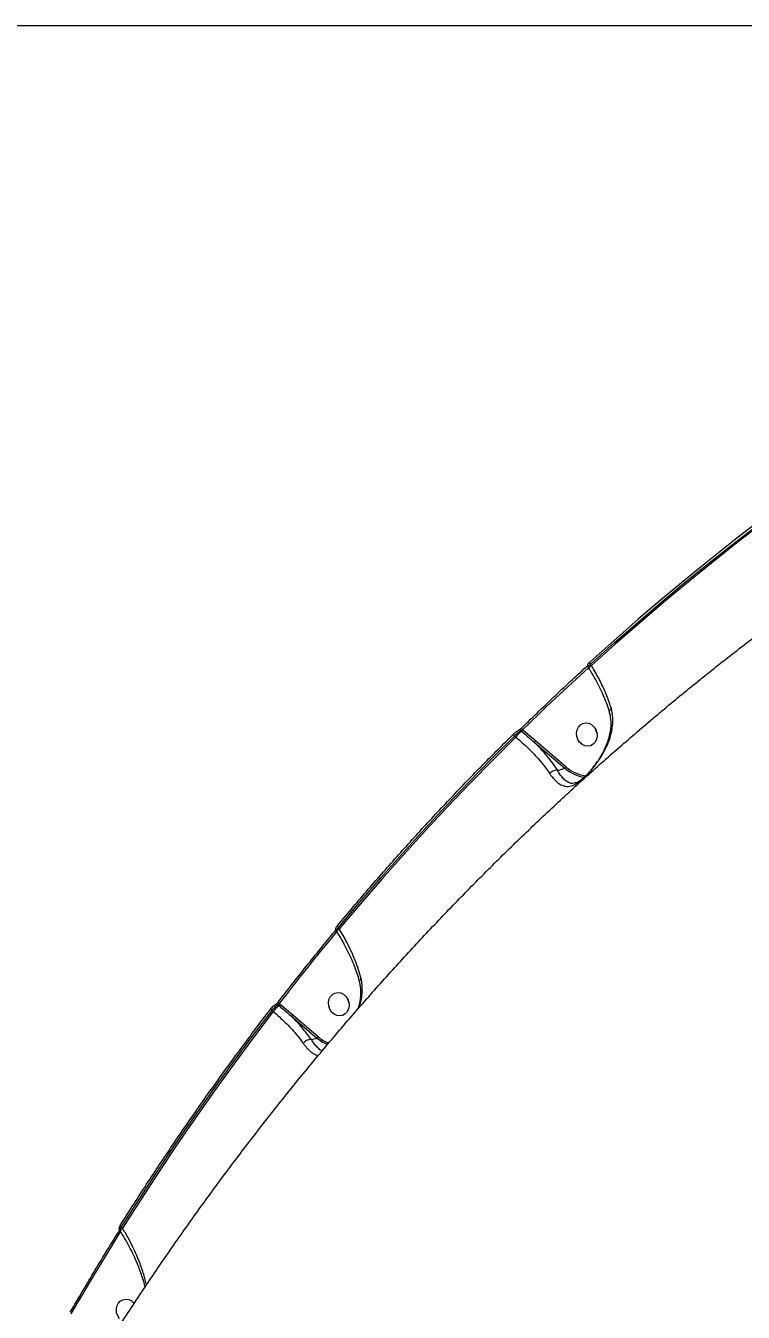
# Model space of a CAD drawing. Header units: millimetres. Extents: x -4335 to 4318, y -3792 to 3101.
# Drawn here: x 807.6 to 1081.3, y 1042.1 to 1532.8 of the extents above; entities that cross this region are included whole.
import ezdxf

# ---------------------------------------------------------------- set-up
doc = ezdxf.new("R2010")
doc.units = ezdxf.units.MM
doc.layers.add('DIKOM_ОБЪЕКТ', color=7, linetype='Continuous')
doc.layers.add('DIKOM_РАЗМЕР_ОБЪЕКТА', color=7, linetype='Continuous')
doc.styles.add('style1', font='arial.ttf', dxfattribs={"width": 0.8})
doc.dimstyles.new('1-50', dxfattribs={"dimtxt": 300, "dimasz": 200, "dimexe": 100, "dimexo": 0, "dimgap": 100, "dimtad": 1, "dimtxsty": 'style1', "dimcen": 200, "dimclrd": 7, "dimclre": 7, "dimclrt": 7, "dimadec": 1, "dimazin": 2, "dimtfac": 1, "dimtmove": 0, "dimatfit": 2, "dimfxl": 0, "dimlwd": 25, "dimlwe": 18, "dimarcsym": 0})

# ---------------------------------------------------------------- blocks, each defined once
blk = doc.blocks.new('*D3')
at = {"layer": 'Defpoints', "color": 0, "transparency": 16777216}
for p in [(-2375.87, 1532.76), (1667.44, 1532.76), (-1786.5, -1525.94)]:
    blk.add_point(p, dxfattribs=at)
at = {"layer": 'DIKOM_РАЗМЕР_ОБЪЕКТА', "color": 7, "lineweight": 18, "transparency": 16777216}
for p, q in [((1667.44, 1532.76), (-2475.87, 1532.76)), ((-1786.5, -1525.94), (-2475.87, -1525.94))]:
    blk.add_line(p, q, dxfattribs=at)
at = {"layer": 'DIKOM_РАЗМЕР_ОБЪЕКТА', "color": 7, "lineweight": 25, "transparency": 16777216}
blk.add_line((-2375.87, -1325.94), (-2375.87, 1332.76), dxfattribs=at)
at = {"layer": 'DIKOM_РАЗМЕР_ОБЪЕКТА', "color": 7, "transparency": 16777216}
for points in [[(-2409.21, 1332.76), (-2342.54, 1332.76), (-2375.87, 1532.76)], [(-2409.21, -1325.94), (-2342.54, -1325.94), (-2375.87, -1525.94)]]:
    blk.add_solid(points, dxfattribs=at)
at = {"layer": 'DIKOM_РАЗМЕР_ОБЪЕКТА', "color": 7, "transparency": 16777216, "insert": (-2629.15, -119.32), "char_height": 300, "attachment_point": 5, "rotation": 90, "style": 'style1'}
blk.add_mtext('3050', dxfattribs=at)

msp = doc.modelspace()

# ---------------------------------------------------------------- linework, layer by layer
at = {"layer": 'DIKOM_ОБЪЕКТ', "color": 7, "linetype": 'Continuous', "lineweight": 15}
for p, q in [((1022.417, 1287.749), (1022.109, 1288.238)), ((1022.181, 1287.939), (1022.243, 1288.026)), ((1022.181, 1287.939), (1022.451, 1287.512)), ((1023.341, 1288.732), (1022.991, 1289.285)), ((994.027, 1261.894), (994.517, 1261.477)), ((996.434, 1263.927), (996.731, 1263.674)), ((997.173, 1264.113), (997.075, 1264.198)), ((1002.022, 1260.03), (997.173, 1264.113)), ((1001.536, 1259.573), (1013.26, 1249.579)), ((1013.746, 1250.036), (1002.022, 1260.03)), ((1010.494, 1248.763), (1013.26, 1249.579)), ((1017.276, 1244.068), (1017.195, 1244.05)), ((926.296, 1187.318), (926.071, 1187.675)), ((927.219, 1188.301), (926.863, 1188.865)), ((926.257, 1187.195), (926.329, 1187.081)), ((901.234, 1157.987), (901.24, 1157.995)), ((903.817, 1159.389), (904.245, 1159.024)), ((904.688, 1159.464), (904.317, 1159.78)), ((909.446, 1155.458), (904.688, 1159.464)), ((901.55, 1157.237), (902.031, 1156.827)), ((908.96, 1155.001), (918.668, 1146.725)), ((919.154, 1147.182), (909.446, 1155.458)), ((916.569, 1146.106), (918.668, 1146.725)), ((844.559, 1074.18), (844.19, 1074.764)), ((843.636, 1073.197), (843.494, 1073.421))]:
    msp.add_line(p, q, dxfattribs=at)
at = {"layer": 'DIKOM_ОБЪЕКТ', "color": 7, "linetype": 'Continuous', "lineweight": 15, "flags": 128}
for points in [[(1098.176, 1351.977), (1088.464, 1344.707), (1078.834, 1337.306), (1069.289, 1329.775), (1059.829, 1322.115), (1050.455, 1314.328), (1041.169, 1306.414), (1031.973, 1298.374), (1022.866, 1290.209)], [(1022.991, 1289.285), (1032.091, 1297.443), (1041.28, 1305.477), (1050.558, 1313.384), (1059.924, 1321.165), (1069.376, 1328.819), (1078.913, 1336.343), (1088.535, 1343.738), (1098.239, 1351.002)], [(1098.747, 1350.569), (1089.022, 1343.292), (1079.379, 1335.884), (1069.821, 1328.345), (1060.349, 1320.677), (1050.963, 1312.881), (1041.666, 1304.957), (1032.458, 1296.907), (1023.341, 1288.732)], [(997.075, 1264.198), (1000.172, 1267.218), (1003.282, 1270.224), (1006.403, 1273.214), (1009.535, 1276.189), (1012.68, 1279.15), (1015.835, 1282.094), (1019.003, 1285.024), (1022.181, 1287.939)], [(1022.181, 1287.939), (1022.078, 1288.092), (1021.997, 1288.244), (1021.94, 1288.391), (1021.909, 1288.526), (1021.906, 1288.644), (1021.93, 1288.742), (1021.981, 1288.815)], [(1022.417, 1287.749), (1022.414, 1287.756), (1022.412, 1287.76)], [(1022.991, 1289.285), (1022.889, 1289.438), (1022.808, 1289.59), (1022.751, 1289.736), (1022.72, 1289.871), (1022.717, 1289.99), (1022.741, 1290.088), (1022.78, 1290.15)], [(1018.867, 1259.483), (1018.172, 1260.539), (1017.755, 1261.749), (1017.65, 1263.017), (1017.865, 1264.24), (1018.382, 1265.318), (1019.161, 1266.164), (1020.137, 1266.71), (1021.232, 1266.912), (1022.356, 1266.752), (1023.42, 1266.245), (1024.336, 1265.43), (1025.031, 1264.375), (1025.448, 1263.164), (1025.554, 1261.897), (1025.339, 1260.674), (1024.821, 1259.596), (1024.043, 1258.75), (1023.067, 1258.204), (1021.972, 1258.002), (1020.847, 1258.162), (1019.783, 1258.669), (1018.867, 1259.483)], [(926.863, 1188.865), (934.904, 1198.397), (943.047, 1207.816), (951.294, 1217.122), (959.642, 1226.312), (968.09, 1235.385), (976.638, 1244.341), (985.284, 1253.178), (994.027, 1261.894)], [(994.517, 1261.477), (985.756, 1252.744), (977.092, 1243.89), (968.527, 1234.917), (960.061, 1225.825), (951.697, 1216.617), (943.434, 1207.292), (935.275, 1197.853), (927.219, 1188.301)], [(994.027, 1261.894), (993.92, 1262.043), (993.835, 1262.191), (993.774, 1262.333), (993.739, 1262.465), (993.733, 1262.581), (993.754, 1262.676), (993.803, 1262.749), (993.877, 1262.795)], [(997.075, 1264.198), (996.968, 1264.347), (996.883, 1264.496), (996.822, 1264.639), (996.788, 1264.771), (996.782, 1264.887), (996.804, 1264.983), (996.851, 1265.053)], [(1025.079, 1264.276), (1025.139, 1263.928), (1025.509, 1262.817)], [(1025.509, 1262.817), (1025.139, 1263.928), (1025.079, 1264.276)], [(926.257, 1187.195), (926.139, 1187.332), (926.043, 1187.469), (925.973, 1187.602), (925.93, 1187.724), (925.917, 1187.832), (925.934, 1187.922), (925.961, 1187.971)], [(926.296, 1187.318), (926.292, 1187.325), (926.291, 1187.329)], [(926.863, 1188.865), (926.746, 1189.002), (926.65, 1189.139), (926.58, 1189.271), (926.537, 1189.393), (926.524, 1189.502), (926.54, 1189.592), (926.571, 1189.645)], [(904.317, 1159.78), (907.014, 1163.254), (909.723, 1166.715), (912.446, 1170.162), (915.182, 1173.595), (917.932, 1177.016), (920.694, 1180.422), (923.469, 1183.816), (926.257, 1187.195)], [(924.275, 1156.63), (923.58, 1157.685), (923.163, 1158.895), (923.058, 1160.163), (923.273, 1161.386), (923.79, 1162.464), (924.569, 1163.31), (925.545, 1163.856), (926.639, 1164.058), (927.764, 1163.898), (928.828, 1163.391), (929.744, 1162.576), (930.439, 1161.521), (930.856, 1160.311), (930.961, 1159.043), (930.747, 1157.82), (930.229, 1156.742), (929.451, 1155.896), (928.475, 1155.35), (927.38, 1155.148), (926.255, 1155.308), (925.191, 1155.815), (924.275, 1156.63)], [(901.55, 1157.237), (901.429, 1157.369), (901.33, 1157.501), (901.256, 1157.629), (901.21, 1157.747), (901.194, 1157.852), (901.208, 1157.94), (901.234, 1157.987)], [(904.317, 1159.78), (904.195, 1159.913), (904.096, 1160.046), (904.022, 1160.174), (903.977, 1160.293), (903.961, 1160.399), (903.976, 1160.486), (904.002, 1160.532)], [(930.487, 1161.422), (930.547, 1161.074), (930.917, 1159.963)], [(930.917, 1159.963), (930.547, 1161.074), (930.487, 1161.422)], [(844.19, 1074.764), (850.969, 1085.423), (857.861, 1095.984), (864.866, 1106.447), (871.983, 1116.81), (879.211, 1127.072), (886.549, 1137.232), (893.996, 1147.287), (901.55, 1157.237)], [(902.031, 1156.827), (894.461, 1146.857), (886.999, 1136.781), (879.646, 1126.6), (872.404, 1116.317), (865.273, 1105.932), (858.255, 1095.446), (851.35, 1084.862), (844.559, 1074.18)], [(844.19, 1074.764), (844.059, 1074.883), (843.951, 1075.003), (843.869, 1075.119), (843.816, 1075.227), (843.794, 1075.323), (843.804, 1075.405), (843.819, 1075.436)], [(825.008, 1041.493), (827.304, 1045.443), (829.615, 1049.38), (831.942, 1053.306), (834.283, 1057.22), (836.639, 1061.122), (839.011, 1065.012), (841.397, 1068.889), (843.798, 1072.754)], [(843.798, 1072.754), (843.667, 1072.873), (843.558, 1072.993), (843.476, 1073.109), (843.423, 1073.218), (843.402, 1073.314), (843.412, 1073.395), (843.426, 1073.424)], [(843.403, 1039.675), (842.708, 1040.73), (842.291, 1041.941), (842.185, 1043.209), (842.4, 1044.431), (842.918, 1045.51), (843.696, 1046.356), (844.672, 1046.902), (845.767, 1047.103), (846.892, 1046.944), (847.955, 1046.436), (848.872, 1045.622), (848.98, 1045.492)]]:
    msp.add_lwpolyline(points, dxfattribs=at)
at = {"layer": 'DIKOM_ОБЪЕКТ', "color": 7, "linetype": 'Continuous', "lineweight": 15}
for centre, radius, start, end in [((1024.342, 1286.846), 2.135, 117.95912, 154.65319), ((1000.129, 1258.037), 6.582, 121.07935, 148.49019), ((995.893, 1263.386), 0.765, 45.00033, 114.59434), ((996.052, 1264.8), 1.315, 301.05494, 328.50376), ((1001.008, 1260.622), 1.174, 296.71759, 329.71096), ((1012.732, 1250.627), 1.173, 296.70859, 329.71996), ((1022.851, 1260.703), 14.688, 229.22913, 261.44778), ((1023.004, 1260.75), 14.161, 229.17077, 263.16975), ((928.217, 1186.419), 2.131, 117.92973, 154.70748), ((907.641, 1153.389), 6.58, 121.07375, 148.49424), ((903.271, 1158.81), 0.796, 46.66071, 114.67686), ((903.566, 1160.152), 1.316, 301.07606, 328.49426), ((908.432, 1156.05), 1.174, 296.71308, 329.71547), ((918.14, 1147.774), 1.174, 296.71542, 329.71313), ((928.597, 1158.393), 15.321, 229.60355, 247.65506), ((928.756, 1158.459), 14.812, 229.58861, 248.12918), ((845.517, 1072.344), 2.071, 117.57185, 155.50955)]:
    msp.add_arc(centre, radius, start, end, dxfattribs=at)
for points, knots in [([(807.972, 978.286), (809.251, 980.563), (813.547, 988.206), (821.068, 1001.078), (830.601, 1016.846), (840.391, 1032.421), (850.424, 1047.803), (860.699, 1062.986), (871.213, 1077.966), (881.963, 1092.74), (892.946, 1107.303), (904.158, 1121.651), (915.596, 1135.781), (927.256, 1149.688), (939.136, 1163.37), (951.232, 1176.823), (963.54, 1190.042), (976.056, 1203.025), (988.778, 1215.768), (1001.701, 1228.268), (1014.821, 1240.522), (1028.135, 1252.527), (1041.64, 1264.28), (1055.331, 1275.775), (1069.201, 1287.018), (1083.263, 1297.981), (1094.249, 1306.319), (1100.606, 1310.915), (1102.155, 1312.035)], [0, 0, 0, 0, 0.0173024, 0.0580907, 0.098858, 0.1395922, 0.1802928, 0.2209594, 0.2615917, 0.3021894, 0.3427522, 0.3832803, 0.4237733, 0.4642312, 0.5046542, 0.5450422, 0.5853956, 0.6257144, 0.6659991, 0.7062499, 0.7464675, 0.786652, 0.8268043, 0.8669249, 0.9070147, 0.9470741, 0.9871041, 1, 1, 1, 1]), ([(996.851, 1265.053), (999.045, 1267.188), (1005.404, 1273.38), (1013.787, 1281.297), (1020.021, 1287.017), (1021.983, 1288.818)], [0, 0, 0, 0, 0.2651057, 0.7685854, 1, 1, 1, 1]), ([(1022.111, 1288.244), (1022.056, 1288.352), (1021.952, 1288.553), (1021.939, 1288.874), (1021.995, 1289.147), (1022.107, 1289.393), (1022.306, 1289.679), (1022.536, 1289.932), (1022.763, 1290.133), (1022.815, 1290.179)], [0, 0, 0, 0, 0.139004, 0.2608721, 0.3703385, 0.4831333, 0.6318238, 0.9157905, 1, 1, 1, 1]), ([(1022.126, 1288.25), (1022.116, 1288.252), (1022.053, 1288.271), (1022.164, 1288.466), (1022.455, 1288.813), (1022.813, 1289.128), (1022.991, 1289.285)], [0, 0, 0, 0, 0.0554509, 0.3699425, 0.6851474, 1, 1, 1, 1]), ([(1030.26, 1271.058), (1030.197, 1271.278), (1029.871, 1272.417), (1029.08, 1274.575), (1027.882, 1277.515), (1026.473, 1280.53), (1024.872, 1283.577), (1023.498, 1285.991), (1022.616, 1287.367), (1022.379, 1287.738)], [0, 0, 0, 0, 0.0419041, 0.216924, 0.3939837, 0.5727529, 0.7527604, 0.9334637, 1, 1, 1, 1]), ([(1030.951, 1272.379), (1030.419, 1273.99), (1029.377, 1277.152), (1027.137, 1282.075), (1025.061, 1285.931), (1023.702, 1288.143), (1023.341, 1288.732)], [0, 0, 0, 0, 0.3028902, 0.5944628, 0.8920286, 1, 1, 1, 1]), ([(1007.452, 1247.535), (1008.079, 1246.678), (1009.221, 1245.115), (1010.93, 1243.71), (1012.663, 1242.821), (1014.543, 1242.538), (1016.389, 1243.019), (1018.059, 1243.955), (1019.6, 1245.085), (1021.502, 1246.832), (1023.49, 1249.027), (1025.213, 1251.222), (1027.012, 1253.823), (1028.832, 1257.017), (1030.437, 1260.848), (1031.419, 1264.792), (1031.731, 1268.731), (1031.206, 1271.184), (1030.951, 1272.379)], [0, 0, 0, 0, 0.0785494, 0.1430588, 0.2076028, 0.2872154, 0.3665501, 0.405753, 0.4448518, 0.497444, 0.5496917, 0.5922714, 0.6349381, 0.707296, 0.7797302, 0.8544846, 0.9291419, 1, 1, 1, 1]), ([(1017.173, 1243.949), (1017.341, 1244), (1017.672, 1244.101), (1018.374, 1244.467), (1019.235, 1245.036), (1020.188, 1245.795), (1021.192, 1246.711), (1022.205, 1247.746), (1023.262, 1248.938), (1024.344, 1250.272), (1025.468, 1251.801), (1026.611, 1253.533), (1027.746, 1255.491), (1028.825, 1257.697), (1029.751, 1260.08), (1030.44, 1262.542), (1030.834, 1264.964), (1030.887, 1267.311), (1030.696, 1269.354), (1030.351, 1270.548), (1030.208, 1271.045)], [0, 0, 0, 0, 0.0446079, 0.0881436, 0.1341686, 0.179847, 0.2189896, 0.2606727, 0.3010481, 0.3452869, 0.3949564, 0.4498341, 0.510931, 0.5799221, 0.6550846, 0.7308151, 0.806103, 0.8782205, 0.9493638, 1, 1, 1, 1]), ([(1030.306, 1271.078), (1030.292, 1271.103), (1030.205, 1271.262), (1030.31, 1271.636), (1030.565, 1272.029), (1030.82, 1272.273), (1030.92, 1272.354), (1030.951, 1272.379)], [0, 0, 0, 0, 0.0682875, 0.435763, 0.8032521, 0.9392565, 1, 1, 1, 1]), ([(926.571, 1189.646), (928.56, 1192.02), (934.327, 1198.903), (944.031, 1210.125), (955.747, 1223.231), (967.667, 1236.104), (979.574, 1248.518), (988.329, 1257.347), (993.027, 1261.983), (993.802, 1262.748)], [0, 0, 0, 0, 0.0930111, 0.2696606, 0.4463112, 0.6229604, 0.7996098, 0.966961, 1, 1, 1, 1]), ([(993.878, 1262.812), (993.975, 1262.906), (994.223, 1263.148), (994.719, 1263.541), (995.202, 1263.891), (995.475, 1264.018), (995.582, 1264.067)], [0, 0, 0, 0, 0.1876911, 0.4831216, 0.7989293, 1, 1, 1, 1]), ([(994.027, 1261.894), (994.065, 1261.939), (994.269, 1262.177), (994.7, 1262.624), (995.322, 1263.181), (995.938, 1263.652), (996.269, 1263.835), (996.434, 1263.927)], [0, 0, 0, 0, 0.0547786, 0.2944129, 0.5301218, 0.7646835, 1, 1, 1, 1]), ([(994.517, 1261.477), (996.16, 1260.051), (999.495, 1257.158), (1003.244, 1253.151), (1005.844, 1249.928), (1006.986, 1248.229), (1007.452, 1247.535)], [0, 0, 0, 0, 0.3072604, 0.6233188, 0.8463528, 1, 1, 1, 1]), ([(995.589, 1264.088), (995.611, 1264.1), (995.664, 1264.127), (995.826, 1264.224), (996.069, 1264.389), (996.264, 1264.542), (996.366, 1264.623)], [0, 0, 0, 0, 0.1527447, 0.3709862, 0.6672367, 1, 1, 1, 1]), ([(996.366, 1264.623), (996.369, 1264.625), (996.486, 1264.716), (996.666, 1264.873), (996.799, 1265.005), (996.844, 1265.049)], [0, 0, 0, 0, 0.0158329, 0.6669371, 1, 1, 1, 1]), ([(996.434, 1263.927), (996.47, 1263.944), (996.542, 1263.978), (996.698, 1264.046), (996.869, 1264.117), (996.996, 1264.167), (997.062, 1264.193), (997.075, 1264.198)], [0, 0, 0, 0, 0.217821, 0.4435776, 0.6835987, 0.939721, 1, 1, 1, 1]), ([(996.731, 1263.674), (996.973, 1263.468), (998.183, 1262.436), (999.793, 1261.081), (1001.143, 1259.914), (1001.536, 1259.573)], [0, 0, 0, 0, 0.1504327, 0.7521283, 1, 1, 1, 1]), ([(1010.494, 1248.763), (1009.897, 1249.672), (1008.696, 1251.501), (1006.516, 1254.249), (1004.146, 1256.951), (1002.409, 1258.696), (1001.536, 1259.573)], [0, 0, 0, 0, 0.2595458, 0.5218414, 0.7598795, 1, 1, 1, 1]), ([(1010.489, 1248.763), (1010.255, 1248.797), (1009.787, 1248.864), (1008.988, 1248.677), (1008.23, 1248.298), (1007.767, 1247.902), (1007.532, 1247.636), (1007.48, 1247.57), (1007.452, 1247.535)], [0, 0, 0, 0, 0.231627, 0.4632509, 0.6948646, 0.9264835, 0.9610343, 1, 1, 1, 1]), ([(1010.489, 1248.763), (1010.49, 1248.763), (1010.492, 1248.762), (1010.493, 1248.763), (1010.494, 1248.763)], [0, 0, 0, 0, 0.6215219, 1, 1, 1, 1]), ([(1017.195, 1244.05), (1016.827, 1243.944), (1015.835, 1243.656), (1014.619, 1244.11), (1013.262, 1245.027), (1011.936, 1246.462), (1010.967, 1247.886), (1010.489, 1248.762), (1010.489, 1248.763)], [0, 0, 0, 0, 0.1402773, 0.3779785, 0.5697744, 0.7648628, 0.9998827, 1, 1, 1, 1]), ([(904.002, 1160.532), (905.912, 1162.989), (911.448, 1170.111), (918.775, 1179.254), (924.242, 1185.886), (925.964, 1187.974)], [0, 0, 0, 0, 0.2651053, 0.7686062, 1, 1, 1, 1]), ([(926.088, 1187.686), (926.057, 1187.725), (925.951, 1187.856), (925.9, 1188.133), (925.905, 1188.451), (925.997, 1188.777), (926.196, 1189.16), (926.421, 1189.47), (926.589, 1189.667), (926.59, 1189.667)], [0, 0, 0, 0, 0.0604434, 0.203849, 0.3328926, 0.4751526, 0.6822012, 0.9990994, 1, 1, 1, 1]), ([(926.085, 1187.684), (926.077, 1187.686), (926.008, 1187.71), (926.097, 1187.932), (926.356, 1188.33), (926.694, 1188.687), (926.863, 1188.865)], [0, 0, 0, 0, 0.0416163, 0.3594334, 0.6804776, 1, 1, 1, 1]), ([(935.54, 1169.342), (935.231, 1170.476), (934.609, 1172.756), (933.332, 1176.264), (931.826, 1179.788), (929.868, 1183.806), (928.201, 1186.635), (927.219, 1188.301)], [0, 0, 0, 0, 0.1872856, 0.3765514, 0.5570057, 0.7391986, 1, 1, 1, 1]), ([(934.99, 1168.096), (934.765, 1168.91), (934.285, 1170.651), (933.3, 1173.441), (932.092, 1176.425), (930.681, 1179.482), (929.076, 1182.577), (927.599, 1185.199), (926.603, 1186.765), (926.258, 1187.307)], [0, 0, 0, 0, 0.1345771, 0.2877992, 0.4428654, 0.5995269, 0.7574098, 0.9160693, 1, 1, 1, 1]), ([(934.467, 1157.913), (934.625, 1158.457), (935.02, 1159.815), (935.372, 1161.947), (935.491, 1164.286), (935.354, 1166.358), (935.049, 1167.577), (934.92, 1168.091)], [0, 0, 0, 0, 0.1531795, 0.3832308, 0.6096703, 0.8353156, 1, 1, 1, 1]), ([(934.778, 1158.272), (934.975, 1158.864), (935.609, 1160.768), (936.04, 1163.973), (936.017, 1167.09), (935.65, 1168.821), (935.54, 1169.342)], [0, 0, 0, 0, 0.1566247, 0.5038121, 0.8505699, 1, 1, 1, 1]), ([(935.014, 1168.121), (935.005, 1168.139), (934.921, 1168.303), (935.025, 1168.685), (935.25, 1169.052), (935.457, 1169.266), (935.511, 1169.316), (935.54, 1169.342)], [0, 0, 0, 0, 0.0501869, 0.4600493, 0.8699162, 0.9310432, 1, 1, 1, 1]), ([(843.819, 1075.436), (845.502, 1078.101), (850.382, 1085.828), (858.633, 1098.467), (868.647, 1113.286), (878.887, 1127.899), (889.167, 1142.052), (896.666, 1152.034), (900.655, 1157.233), (901.234, 1157.987)], [0, 0, 0, 0, 0.0934425, 0.2709182, 0.4483949, 0.6258709, 0.8033465, 0.9714806, 1, 1, 1, 1]), ([(901.246, 1157.99), (901.354, 1158.128), (901.615, 1158.459), (902.034, 1158.883), (902.301, 1159.084), (902.383, 1159.145)], [0, 0, 0, 0, 0.3301826, 0.7937789, 1, 1, 1, 1]), ([(901.55, 1157.237), (901.577, 1157.274), (901.754, 1157.518), (902.141, 1157.989), (902.729, 1158.591), (903.325, 1159.099), (903.653, 1159.293), (903.817, 1159.389)], [0, 0, 0, 0, 0.042258, 0.2819804, 0.5212693, 0.7606197, 1, 1, 1, 1]), ([(902.383, 1159.145), (902.485, 1159.232), (902.673, 1159.393), (902.86, 1159.479), (902.946, 1159.518)], [0, 0, 0, 0, 0.5424277, 1, 1, 1, 1]), ([(902.945, 1159.538), (902.957, 1159.544), (902.985, 1159.559), (903.097, 1159.633), (903.275, 1159.772), (903.518, 1159.991), (903.784, 1160.262), (903.929, 1160.443), (904, 1160.531)], [0, 0, 0, 0, 0.0837001, 0.2042806, 0.3703233, 0.5658066, 0.7882763, 1, 1, 1, 1]), ([(903.817, 1159.389), (903.849, 1159.41), (903.911, 1159.451), (904.039, 1159.546), (904.172, 1159.653), (904.265, 1159.733), (904.31, 1159.774), (904.317, 1159.78)], [0, 0, 0, 0, 0.2369164, 0.4742033, 0.7137371, 0.9566131, 1, 1, 1, 1]), ([(904.245, 1159.024), (904.487, 1158.818), (905.697, 1157.787), (907.277, 1156.457), (908.596, 1155.316), (908.96, 1155.001)], [0, 0, 0, 0, 0.1533128, 0.7665839, 1, 1, 1, 1]), ([(902.031, 1156.827), (903.606, 1155.439), (906.803, 1152.624), (910.426, 1148.689), (912.514, 1146.035), (913.358, 1144.833), (913.484, 1144.653)], [0, 0, 0, 0, 0.3434998, 0.6969397, 0.9545293, 1, 1, 1, 1]), ([(916.569, 1146.106), (915.623, 1147.4), (914.084, 1149.506), (911.439, 1152.499), (909.789, 1154.165), (908.96, 1155.001)], [0, 0, 0, 0, 0.4427007, 0.720167, 1, 1, 1, 1]), ([(916.565, 1146.106), (916.337, 1146.13), (915.882, 1146.178), (915.101, 1145.965), (914.355, 1145.566), (913.852, 1145.121), (913.589, 1144.803), (913.509, 1144.689), (913.484, 1144.653)], [0, 0, 0, 0, 0.220477, 0.4409607, 0.6614561, 0.8819395, 0.9635547, 1, 1, 1, 1]), ([(913.484, 1144.653), (913.601, 1144.491), (914.174, 1143.692), (915.228, 1142.469), (916.721, 1141.164), (918.062, 1140.318), (918.919, 1140.123), (919.242, 1140.049)], [0, 0, 0, 0, 0.0605599, 0.2985237, 0.5366722, 0.8249321, 1, 1, 1, 1]), ([(916.565, 1146.106), (916.566, 1146.106), (916.568, 1146.105), (916.569, 1146.106), (916.569, 1146.106)], [0, 0, 0, 0, 0.7037279, 1, 1, 1, 1]), ([(920.684, 1141.769), (920.616, 1141.796), (920.125, 1141.997), (919.242, 1142.752), (918.03, 1144.013), (917.145, 1145.206), (916.666, 1145.946), (916.565, 1146.106), (916.565, 1146.106)], [0, 0, 0, 0, 0.0536019, 0.3869207, 0.6568775, 0.9316628, 0.9998381, 1, 1, 1, 1]), ([(843.507, 1073.429), (843.459, 1073.505), (843.35, 1073.679), (843.304, 1074), (843.331, 1074.376), (843.474, 1074.836), (843.692, 1075.212), (843.821, 1075.436)], [0, 0, 0, 0, 0.1138006, 0.2621045, 0.4255567, 0.6581508, 1, 1, 1, 1]), ([(843.498, 1073.424), (843.495, 1073.425), (843.421, 1073.449), (843.485, 1073.699), (843.706, 1074.152), (844.029, 1074.561), (844.19, 1074.764)], [0, 0, 0, 0, 0.0115801, 0.3367468, 0.6702369, 1, 1, 1, 1]), ([(824.619, 1042.134), (826.212, 1044.872), (830.833, 1052.809), (837.105, 1063.238), (841.846, 1070.878), (843.426, 1073.424)], [0, 0, 0, 0, 0.259793, 0.7532238, 1, 1, 1, 1]), ([(853.17, 1051.768), (853.147, 1051.874), (852.931, 1052.883), (852.323, 1054.917), (851.335, 1057.861), (850.12, 1060.921), (848.709, 1064.056), (847.101, 1067.243), (845.41, 1070.303), (844.183, 1072.277), (843.615, 1073.191)], [0, 0, 0, 0, 0.0163319, 0.15514, 0.2957364, 0.4381152, 0.5821199, 0.7274853, 0.8738524, 1, 1, 1, 1]), ([(853.669, 1052.505), (853.349, 1053.852), (852.673, 1056.691), (850.965, 1061.535), (848.91, 1066.232), (846.692, 1070.56), (845.272, 1072.97), (844.559, 1074.18)], [0, 0, 0, 0, 0.1965845, 0.4144998, 0.6704443, 0.8345021, 1, 1, 1, 1])]:
    msp.add_open_spline(points, degree=3, knots=knots, dxfattribs=at)

# ---------------------------------------------------------------- dimensions: what is measured, and where the dimension line sits
at = {"layer": 'DIKOM_РАЗМЕР_ОБЪЕКТА'}
dim = msp.add_linear_dim(base=(-2375.873, 1532.764), p1=(-1786.496, -1525.942), p2=(1667.44, 1532.764), angle=90, text='3050', dimstyle='1-50', dxfattribs=at)
dim.commit()
dim.dimension.update_dxf_attribs({"geometry": '*D3', "text_midpoint": (-2375.873, -119.318), "dimtype": 160})

doc.saveas('drawing.dxf')
